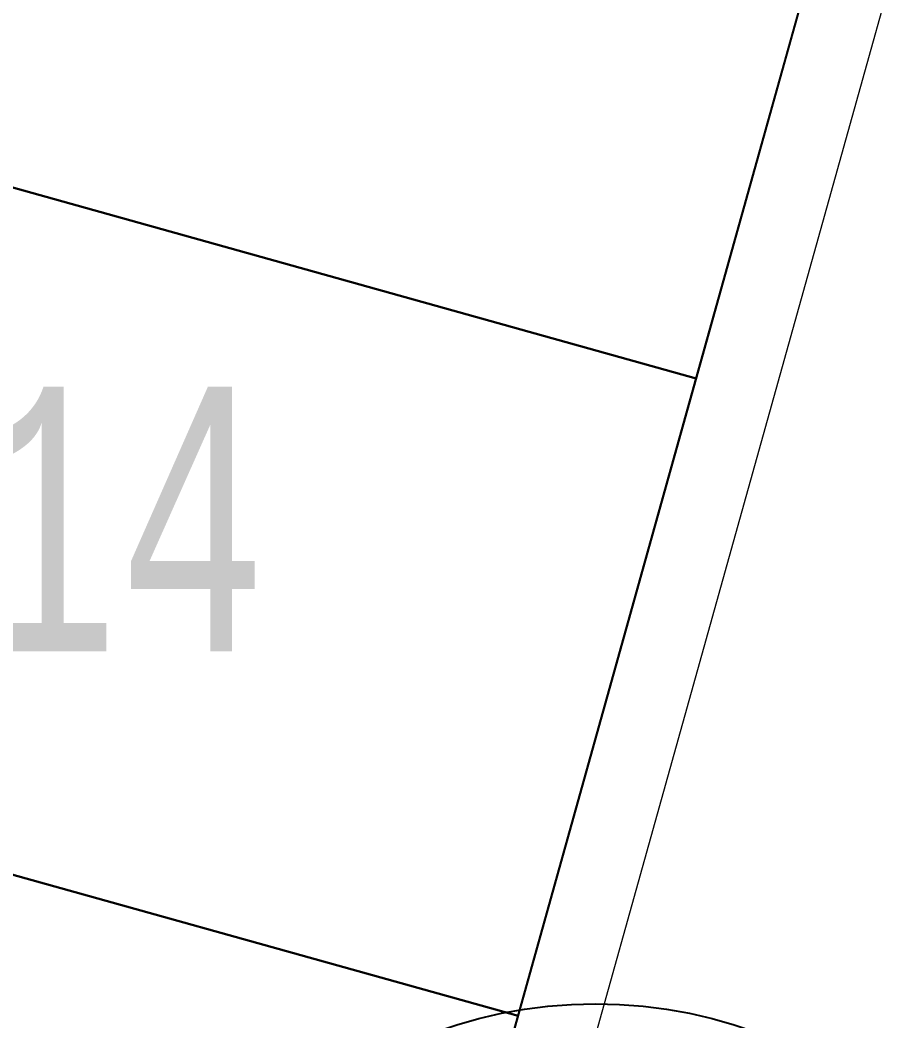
# Model space of a CAD drawing. Header units: millimetres. Extents: x 474016 to 477875, y 2288607 to 2292200.
# Drawn here: x 474454.12 to 474470.56, y 2289300.76 to 2289319.66 of the extents above; entities that cross this region are included whole.
import ezdxf
from ezdxf.enums import TextEntityAlignment as Align

# ---------------------------------------------------------------- set-up
doc = ezdxf.new("R2010")
doc.units = ezdxf.units.MM
doc.header["$LTSCALE"] = 50
doc.layers.add('BANQUETA', color=251, linetype='Continuous', lineweight=5)
doc.layers.add('CVL_LOTIF', color=1, linetype='Continuous')
doc.layers.add('MZ Y LT', color=7, linetype='Continuous', lineweight=13, true_color=0x0d2bf2)
doc.styles.add('MONOTXT4', font='MONOTXT4.shx', dxfattribs={"width": 0.55})

msp = doc.modelspace()

# ---------------------------------------------------------------- linework, layer by layer
at = {"color": 3}
msp.add_circle((474464.985, 2289292.27), 8.813, dxfattribs=at)
at = {"layer": 'BANQUETA'}
msp.add_lwpolyline([(474463.89, 2289493.555, -0.540591), (474467.08, 2289494.567), (474508.518, 2289460.782, -0.298203), (474509.18, 2289458.694), (474444.786, 2289228.215, -0.414214), (474442.322, 2289226.827), (474395.129, 2289240.012, -0.414214), (474393.741, 2289242.476), (474463.89, 2289493.555)], format="xyb", dxfattribs=at)
msp.add_lwpolyline([(474476.977, 2289349.008), (474443.341, 2289228.618)], dxfattribs=at)
at = {"layer": 'CVL_LOTIF'}
for points in [[(474470.25, 2289324.93), (474446.172, 2289331.657), (474442.809, 2289319.618), (474466.887, 2289312.891)], [(474466.887, 2289312.891), (474442.809, 2289319.618), (474439.445, 2289307.579), (474463.523, 2289300.852)], [(474463.523, 2289300.852), (474439.445, 2289307.579), (474436.082, 2289295.54), (474460.159, 2289288.813)]]:
    msp.add_lwpolyline(points, close=True, dxfattribs=at)

# ---------------------------------------------------------------- texts
at = {"layer": 'MZ Y LT', "lineweight": 13, "style": 'MONOTXT4', "width": 0.65}
msp.add_text('L-14', height=5, dxfattribs=at).set_placement((474453.166, 2289310.235), align=Align.MIDDLE)

doc.saveas('drawing.dxf')
